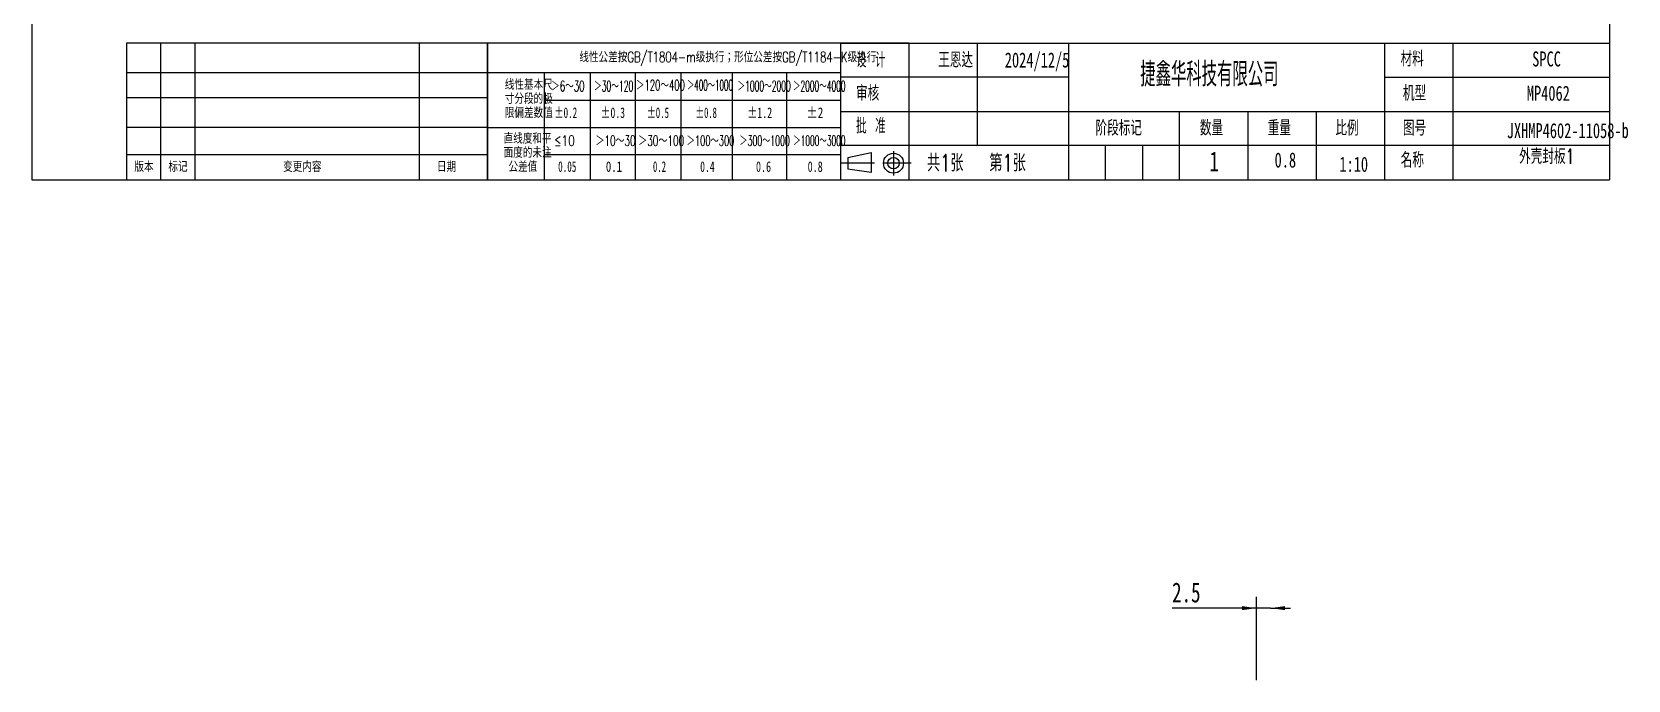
# Model space of a CAD drawing. Extents: x 10 to 515, y -82 to 231.
# Drawn here: x 14.2 to 294.4, y -82.4 to 31.4 of the extents above; entities that cross this region are included whole.
import ezdxf

# ---------------------------------------------------------------- set-up
doc = ezdxf.new("R2010")
doc.units = 0
doc.linetypes.add('SLD-SOLID', pattern=[0])
doc.layers.get('0').update_dxf_attribs({"linetype": 'CONTINUOUS'})
doc.layers.add('FORMAT', color=7, linetype='SLD-SOLID')
doc.layers.add('轮廓实线层', color=7, linetype='SLD-SOLID')
doc.styles.add('SLDTEXTSTYLE0', font='TXT', dxfattribs={"width": 0.7, "bigfont": 'bigfont'})
doc.styles.add('SLDTEXTSTYLE1', font='TXT', dxfattribs={"width": 0.7})
doc.styles.add('SLDTEXTSTYLE10', font='TXT', dxfattribs={"width": 0.569954, "bigfont": 'bigfont'})
doc.styles.add('SLDTEXTSTYLE11', font='TXT', dxfattribs={"width": 0.542825, "bigfont": 'bigfont'})
doc.styles.add('SLDTEXTSTYLE12', font='TXT', dxfattribs={"width": 0.607411, "bigfont": 'bigfont'})
doc.styles.add('SLDTEXTSTYLE13', font='TXT', dxfattribs={"width": 0.494457, "bigfont": 'bigfont'})
doc.styles.add('SLDTEXTSTYLE14', font='TXT', dxfattribs={"width": 0.523419, "bigfont": 'bigfont'})
doc.styles.add('SLDTEXTSTYLE15', font='TXT', dxfattribs={"width": 0.677411})
doc.styles.add('SLDTEXTSTYLE16', font='TXT', dxfattribs={"width": 0.616681})
doc.styles.add('SLDTEXTSTYLE17', font='TXT', dxfattribs={"width": 0.592279})
doc.styles.add('SLDTEXTSTYLE18', font='TXT', dxfattribs={"width": 0.633851})
doc.styles.add('SLDTEXTSTYLE19', font='TXT', dxfattribs={"width": 0.751649})
doc.styles.add('SLDTEXTSTYLE2', font='TXT', dxfattribs={"width": 0.579353, "bigfont": 'bigfont'})
doc.styles.add('SLDTEXTSTYLE20', font='TXT', dxfattribs={"width": 0.672854})
doc.styles.add('SLDTEXTSTYLE21', font='TXT', dxfattribs={"width": 0.604873})
doc.styles.add('SLDTEXTSTYLE22', font='TXT', dxfattribs={"width": 0.692137})
doc.styles.add('SLDTEXTSTYLE23', font='TXT', dxfattribs={"width": 0.516181, "bigfont": 'bigfont'})
doc.styles.add('SLDTEXTSTYLE24', font='TXT', dxfattribs={"width": 0.786906})
doc.styles.add('SLDTEXTSTYLE25', font='TXT', dxfattribs={"width": 0.513075, "bigfont": 'bigfont'})
doc.styles.add('SLDTEXTSTYLE3', font='TXT', dxfattribs={"width": 0.633333, "bigfont": 'bigfont'})
doc.styles.add('SLDTEXTSTYLE4', font='TXT', dxfattribs={"width": 0.589499, "bigfont": 'bigfont'})
doc.styles.add('SLDTEXTSTYLE5', font='TXT', dxfattribs={"width": 0.526455, "bigfont": 'bigfont'})
doc.styles.add('SLDTEXTSTYLE6', font='TXT', dxfattribs={"width": 0.583287, "bigfont": 'bigfont'})
doc.styles.add('SLDTEXTSTYLE7', font='TXT', dxfattribs={"width": 0.632085})
doc.styles.add('SLDTEXTSTYLE8', font='TXT', dxfattribs={"width": 0.735068, "bigfont": 'bigfont'})
doc.styles.add('SLDTEXTSTYLE9', font='TXT', dxfattribs={"width": 0.615255, "bigfont": 'bigfont'})
doc.dimstyles.new('SLDDIMSTYLE9', dxfattribs={"dimtxt": 3.5, "dimasz": 2.5, "dimexe": 0, "dimexo": 0.0625, "dimgap": 0.875, "dimtad": 2, "dimrnd": 1e-09, "dimzin": 12, "dimtxsty": 'SLDTEXTSTYLE1', "dimsah": 1, "dimcen": 0.09, "dimazin": 3, "dimtfac": 1, "dimtmove": 0, "dimatfit": 3, "dimtolj": 1, "dimtzin": 12})

# ---------------------------------------------------------------- blocks, each defined once
blk = doc.blocks.new('SW_NOTE_0_14')
at = {"layer": 'FORMAT', "color": 0, "char_height": 1.852, "attachment_point": 2, "style": 'SLDTEXTSTYLE0'}
for s, insert in [('线性基本尺', (6.37, 2.39)), ('寸分段的极', (6.37, -0.08)), ('限偏差数值', (6.37, -2.55))]:
    blk.add_mtext(s, dxfattribs=dict(at, insert=insert))
blk = doc.blocks.new('SW_NOTE_0_15')
at = {"layer": 'FORMAT', "color": 0, "char_height": 1.852, "attachment_point": 2, "style": 'SLDTEXTSTYLE0'}
for s, insert in [('面度的未注', (6.37, -0.08)), ('直线度和平', (6.37, 2.39)), ('公差值', (5.55, -2.55))]:
    blk.add_mtext(s, dxfattribs=dict(at, insert=insert))
blk = doc.blocks.new('SW_NOTE_0_16')
at = {"layer": 'FORMAT', "color": 0, "attachment_point": 2}
for s, insert, char_height, style in [('JXHMP4602-11058-b', (17.12, 3.41), 2.6458, 'SLDTEXTSTYLE1'), ('外壳封板1', (13.45, -1.12), 2.646, 'SLDTEXTSTYLE0')]:
    blk.add_mtext(s, dxfattribs=dict(at, insert=insert, char_height=char_height, style=style))
blk = doc.blocks.new('_D_33')
at = {"layer": 'FORMAT'}
for p, q in [((229.18, -69.79), (214.38, -69.79)), ((229.18, -82.42), (229.18, -67.79)), ((231.68, -69.79), (229.18, -69.79)), ((231.68, -69.79), (235.18, -69.79))]:
    blk.add_line(p, q, dxfattribs=at)
for points in [[(229.18, -69.79), (226.68, -69.44), (226.68, -70.14)], [(231.68, -69.79), (234.18, -70.14), (234.18, -69.44)]]:
    blk.add_solid(points, dxfattribs=at)
at = {"layer": 'FORMAT', "insert": (214.38, -65.28), "char_height": 3.5, "attachment_point": 1, "style": 'SLDTEXTSTYLE1'}
blk.add_mtext('2.5', dxfattribs=at)

msp = doc.modelspace()

# ---------------------------------------------------------------- linework, layer by layer
at = {"color": 7, "linetype": 'SLD-SOLID'}
msp.add_line((94.185568, 14.629658), (30.786303, 14.629658), dxfattribs=at)
at = {"layer": 'FORMAT'}
for p, q in [((30.786303, 29.450845), (30.786303, 5.450845)), ((156.185568, 29.450845), (30.786303, 29.450845)), ((36.786303, 29.450845), (36.786303, 5.450845)), ((42.786303, 29.450845), (42.786303, 5.450845)), ((82.199809, 29.450845), (82.199809, 5.450845)), ((94.185568, 5.450845), (94.185568, 29.450845)), ((94.185568, 29.450845), (94.185568, 5.450845)), ((156.185568, 29.450845), (156.185568, 5.450845)), ((168.185568, 29.450845), (156.185568, 29.450845)), ((156.185568, 29.450845), (251.685568, 29.450845)), ((156.185568, 29.450845), (156.185568, 5.450845)), ((168.185568, 29.450845), (168.185568, 5.450845)), ((180.185568, 29.450845), (180.185568, 11.450845)), ((196.185568, 29.450845), (196.185568, 5.450845)), ((251.685568, 29.450845), (251.685568, 5.450845)), ((251.685568, 29.450845), (291.185568, 29.450845)), ((263.685568, 29.450845), (263.685568, 5.450845)), ((156.185568, 24.229658), (30.786303, 24.229658)), ((104.185568, 5.450845), (104.185568, 24.229658)), ((112.185568, 24.229658), (112.185568, 5.450845)), ((120.185568, 5.450845), (120.185568, 24.229658)), ((128.185568, 5.450845), (128.185568, 24.229658)), ((137.185568, 5.450845), (137.185568, 24.229658)), ((146.685568, 24.229658), (146.685568, 5.450845)), ((196.185568, 23.450845), (156.185568, 23.450845)), ((251.685568, 23.450845), (291.185568, 23.450845)), ((94.185568, 19.850845), (30.786303, 19.850845)), ((104.185568, 19.429658), (156.185568, 19.429658)), ((156.185568, 17.450845), (291.185568, 17.450845)), ((215.685568, 5.450845), (215.685568, 17.450845)), ((227.685568, 17.450845), (227.685568, 5.450845)), ((239.685568, 17.450845), (239.685568, 5.450845)), ((94.185568, 14.629658), (156.185568, 14.629658)), ((196.185568, 11.450845), (156.185568, 11.450845)), ((291.185568, 11.450845), (196.185568, 11.450845)), ((202.685568, 5.450845), (202.685568, 11.450845)), ((209.185568, 11.450845), (209.185568, 5.450845)), ((94.185568, 9.829658), (30.786303, 9.829658)), ((156.185568, 9.829658), (104.185568, 9.829658)), ((157.465662, 9.340827), (161.571722, 10.225631)), ((157.465662, 9.340827), (157.465662, 7.31072)), ((161.571722, 10.225631), (161.571722, 6.729073)), ((165.465662, 10.447619), (165.465662, 6.175465)), ((162.132035, 8.34701), (156.127289, 8.34701)), ((161.571722, 6.729073), (157.465662, 7.31072)), ((168.548028, 8.34701), (163.715662, 8.34701)), ((30.786303, 5.450845), (94.185568, 5.450845))]:
    msp.add_line(p, q, dxfattribs=at)
for radius in [1.75, 1]:
    msp.add_circle((165.465662, 8.34701), radius, dxfattribs=at)
at = {"layer": '轮廓实线层'}
for p, q in [((14.185568, 205.450845), (14.185568, 5.450845)), ((291.185568, 205.450845), (291.185568, 5.450845)), ((14.185568, 5.450845), (291.185568, 5.450845))]:
    msp.add_line(p, q, dxfattribs=at)

# ---------------------------------------------------------------- block references
at = {"layer": 'FORMAT'}
for name, p in [('SW_NOTE_0_14', (95.055057, 20.694134)), ('SW_NOTE_0_16', (266.738804, 11.982499)), ('SW_NOTE_0_15', (94.847466, 11.230675))]:
    msp.add_blockref(name, p, dxfattribs=at)

# ---------------------------------------------------------------- texts
for s, insert, char_height, attachment_point, style in [('线性公差按GB/T1804-m级执行；形位公差按GB/T1184-K级执行', (136.383077, 27.923395), 1.85208333, 2, 'SLDTEXTSTYLE0'), ('设 计', (158.893026, 27.798205), 2.6458333, 1, 'SLDTEXTSTYLE3'), ('王恩达', (176.376045, 27.798205), 2.6458333, 2, 'SLDTEXTSTYLE0'), ('材料', (254.500445, 27.981018), 2.6458333, 1, 'SLDTEXTSTYLE0'), ('2024/12/5', (190.67936, 27.798205), 2.6458333, 2, 'SLDTEXTSTYLE1'), ('捷鑫华科技有限公司', (208.787515, 26.064854), 4.2333333, 1, 'SLDTEXTSTYLE2'), ('SPCC', (280.128613, 27.981018), 2.6458333, 2, 'SLDTEXTSTYLE1'), ('＞6～30', (105.345713, 22.818428), 1.8520833, 1, 'SLDTEXTSTYLE4'), ('＞30～120', (112.868709, 22.818428), 1.8520833, 1, 'SLDTEXTSTYLE5'), ('＞120～400', (120.24049, 22.979035), 1.8520833, 1, 'SLDTEXTSTYLE6'), ('＞400～1000', (129.208037, 22.979035), 1.8520833, 1, 'SLDTEXTSTYLE13'), ('＞1000～2000', (138.060881, 22.818428), 1.8520833, 1, 'SLDTEXTSTYLE14'), ('＞2000～4000', (147.801944, 22.818428), 1.8520833, 1, 'SLDTEXTSTYLE23'), ('审核', (158.895476, 21.957075), 2.6458333, 1, 'SLDTEXTSTYLE0'), ('机型', (254.905354, 21.957075), 2.6458333, 1, 'SLDTEXTSTYLE0'), ('MP4062', (280.448139, 21.957075), 2.6458333, 2, 'SLDTEXTSTYLE1'), ('±0.2', (105.944211, 18.142706), 1.8520833, 1, 'SLDTEXTSTYLE7'), ('±0.3', (114.060559, 18.142706), 1.8520833, 1, 'SLDTEXTSTYLE15'), ('±0.5', (122.166191, 18.142706), 1.8520833, 1, 'SLDTEXTSTYLE16'), ('±0.8', (130.717143, 18.142706), 1.8520833, 1, 'SLDTEXTSTYLE17'), ('±1.2', (139.799781, 18.142706), 1.8520833, 1, 'SLDTEXTSTYLE22'), ('±2', (150.175354, 18.142706), 1.8520833, 1, 'SLDTEXTSTYLE24'), ('批 准', (158.895476, 16.221388), 2.6458333, 1, 'SLDTEXTSTYLE3'), ('阶段标记', (200.940395, 15.851646), 2.6458333, 1, 'SLDTEXTSTYLE0'), ('数量', (219.261475, 15.851646), 2.6458333, 1, 'SLDTEXTSTYLE0'), ('重量', (231.173165, 15.851646), 2.6458333, 1, 'SLDTEXTSTYLE0'), ('比例', (243.058391, 15.851646), 2.6458333, 1, 'SLDTEXTSTYLE0'), ('图号', (254.905354, 15.851646), 2.6458333, 1, 'SLDTEXTSTYLE0'), ('≤10', (105.899373, 13.233607), 1.8520833, 1, 'SLDTEXTSTYLE8'), ('＞10～30', (113.156811, 13.233607), 1.8520833, 1, 'SLDTEXTSTYLE12'), ('＞30～100', (120.632808, 13.233607), 1.8520833, 1, 'SLDTEXTSTYLE9'), ('＞100～300', (129.134379, 13.233607), 1.8520833, 1, 'SLDTEXTSTYLE10'), ('＞300～1000', (138.425281, 13.233607), 1.8520833, 1, 'SLDTEXTSTYLE11'), ('＞1000～3000', (147.8431, 13.233607), 1.8520833, 1, 'SLDTEXTSTYLE25'), ('版本', (32.170897, 8.667437), 1.8520833, 1, 'SLDTEXTSTYLE0'), ('标记', (38.146303, 8.667437), 1.8520833, 1, 'SLDTEXTSTYLE0'), ('变更内容', (58.295092, 8.667437), 1.8520833, 1, 'SLDTEXTSTYLE0'), ('日期', (85.297482, 8.667437), 1.8520833, 1, 'SLDTEXTSTYLE0'), ('0.05', (106.58533, 8.679247), 1.8520833, 1, 'SLDTEXTSTYLE18'), ('0.1', (114.960872, 8.679247), 1.8520833, 1, 'SLDTEXTSTYLE19'), ('0.2', (123.229877, 8.679247), 1.8520833, 1, 'SLDTEXTSTYLE21'), ('0.4', (131.516649, 8.667437), 1.8520833, 1, 'SLDTEXTSTYLE20'), ('0.6', (141.321934, 8.667437), 1.8520833, 1, 'SLDTEXTSTYLE1'), ('0.8', (150.393192, 8.667437), 1.8520833, 1, 'SLDTEXTSTYLE1'), ('共1张', (171.33703, 9.897446), 3, 1, 'SLDTEXTSTYLE0'), ('第1张', (182.288617, 9.897446), 3, 1, 'SLDTEXTSTYLE0'), ('1', (220.957964, 10.419757), 3.5, 1, 'SLDTEXTSTYLE1'), ('0.8', (234.268545, 10.231595), 2.6458333, 2, 'SLDTEXTSTYLE1'), ('1:10', (246.273165, 9.483378), 2.6458333, 2, 'SLDTEXTSTYLE1'), ('名称', (254.522436, 10.231595), 2.6458333, 1, 'SLDTEXTSTYLE0')]:
    msp.add_mtext(s, dxfattribs=dict(at, insert=insert, char_height=char_height, attachment_point=attachment_point, style=style))

# ---------------------------------------------------------------- dimensions: what is measured, and where the dimension line sits
dim = msp.add_linear_dim(base=(229.182683, -69.787532), p1=(231.682683, -73.509256), p2=(229.182683, -82.424923), dimstyle='SLDDIMSTYLE9', dxfattribs=at)
dim.commit()
dim.dimension.update_dxf_attribs({"geometry": '_D_33', "text_midpoint": (216.682683, -69.787532), "dimtype": 160})

doc.saveas('drawing.dxf')
